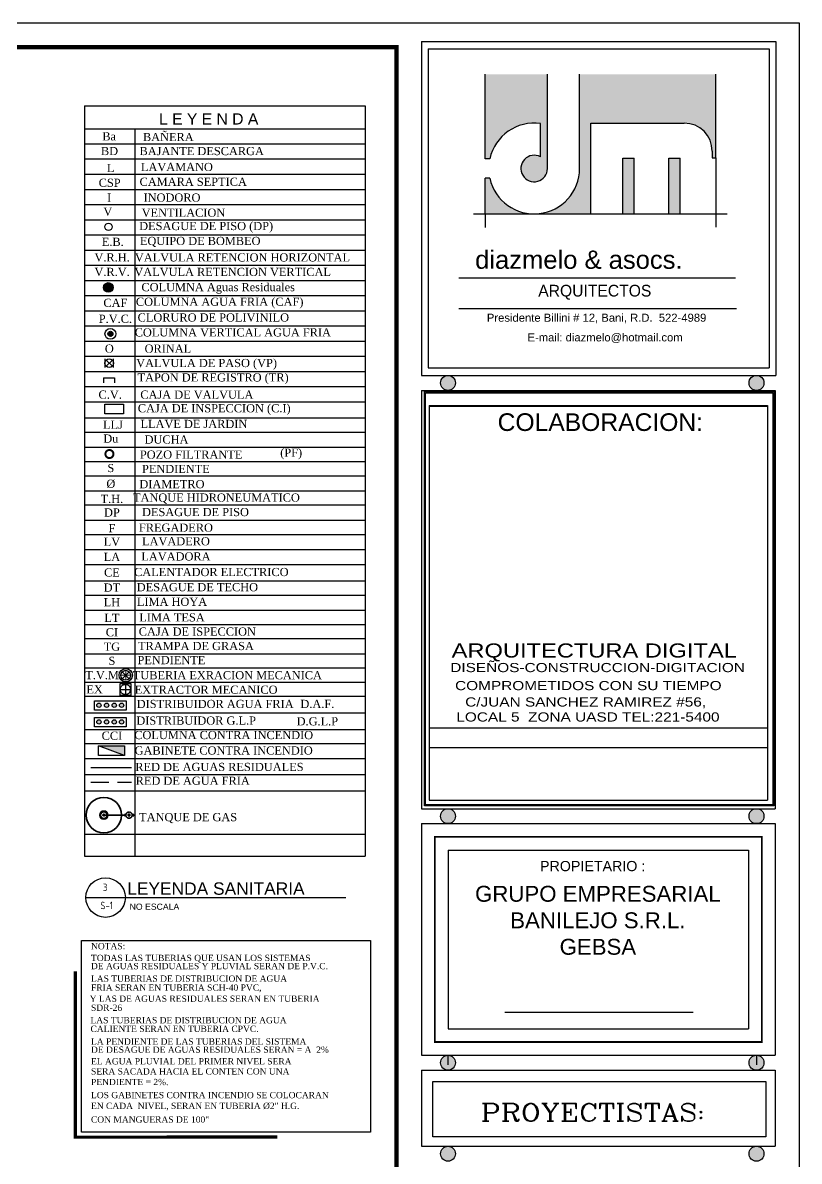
# Model space of a CAD drawing. Header units: feet. Extents: x 1019 to 2236, y -546 to 122.
# Drawn here: x 1104.94 to 1118.77, y -342.97 to -322.7 of the extents above; entities that cross this region are included whole.
import ezdxf
from ezdxf.enums import TextEntityAlignment as Align

# ---------------------------------------------------------------- set-up
doc = ezdxf.new("R2010")
doc.units = ezdxf.units.FT
doc.header["$LTSCALE"] = 0.05
doc.header["$MEASUREMENT"] = 0
doc.linetypes.add('ACAD_ISO14W100', pattern=[25.5, 12, -3, 0.5, -3, 0.5, -3, 0.5, -3])
doc.linetypes.add('HIDDEN', pattern=[9.525, 6.35, -3.175])
for name, color, linetype in [('2', 7, 'Continuous'), ('8', 7, 'Continuous'), ('AGUAS-N', 4, 'Continuous'), ('ANNOBJ', 2, 'Continuous'), ('HOJA', 7, 'Continuous'), ('LINEA-L', 3, 'Continuous'), ('MARCO', 1, 'Continuous'), ('TARGETA', 7, 'Continuous'), ('techo2', 3, 'Continuous'), ('TEXTO', 2, 'Continuous'), ('TEXTO1', 4, 'Continuous'), ('TEXTO2', 2, 'Continuous'), ('textos', 7, 'Continuous'), ('TEXXT', 2, 'Continuous'), ('VUELO', 8, 'HIDDEN')]:
    doc.layers.add(name, color=color, linetype=linetype)
doc.layers.add('CE-Hormigón-Muros Contención', color=250, linetype='Continuous', lineweight=0)
doc.layers.add('GAS', color=6, linetype='ACAD_ISO14W100', lineweight=35)
doc.styles.add('DAMIAN', font='arial.ttf', dxfattribs={"height": 0.12})
doc.styles.add('GDG', font='times.ttf', dxfattribs={"height": 0.15})
doc.styles.add('RD100', font='ARCHITXT.SHX', dxfattribs={"width": 0.9, "height": 0.125})
doc.styles.get("Standard").update_dxf_attribs({"font": 'arial.ttf'})
doc.styles.add('STYLE2', font='arial.ttf')
doc.styles.add('TITTEXTM', font='romanc.shx')
doc.linetypes.add('GAS_LINE', pattern='A,12.7,-5.08,["GAS",Standard,S=2.54,R=0,X=-2.54,Y=-1.27],-6.35', length=24.13)

# ---------------------------------------------------------------- blocks, each defined once
blk = doc.blocks.new('A$C6FFE63EF')
at = {"layer": 'TEXTO', "ltscale": 0.05}
h = blk.add_hatch(color=256, dxfattribs=at)
h.paths.add_polyline_path([(1.319, 2.87), (1.319, 2.479, 3.622679), (1.401, 2.342), (1.401, 3.449), (0.672, 3.449), (0.672, 2.457), (0.725, 2.457, -0.391497)])
h.paths.add_polyline_path([(1.246, 1.809, -0.351969), (0.725, 2.227), (0.672, 2.227), (0.672, 1.809)])
h.paths.add_polyline_path([(1.91, 2.875), (3.008, 2.875, -0.414214), (3.336, 2.547), (3.336, 2.466), (3.377, 2.466), (3.377, 3.449), (1.779, 3.449), (1.779, 2.342, -0.414214), (1.246, 1.809), (1.91, 1.809)])
h.paths.add_polyline_path([(2.418, 2.465), (2.287, 2.465), (2.287, 1.809), (2.418, 1.809)], flags=17)
h.paths.add_polyline_path([(2.959, 2.465), (2.828, 2.465), (2.828, 1.809), (2.959, 1.809)], flags=17)
for p, q in [((0.671, 2.456), (0.671, 3.448)), ((1.401, 2.341), (1.401, 3.448)), ((1.778, 2.341), (1.778, 3.448)), ((3.377, 2.465), (3.377, 3.448)), ((1.319, 2.479), (1.319, 2.869)), ((1.909, 1.808), (1.909, 2.874)), ((1.909, 2.874), (3.008, 2.874)), ((3.336, 2.546), (3.336, 2.465)), ((0.725, 2.456), (0.671, 2.456)), ((2.287, 1.808), (2.287, 2.464)), ((2.287, 2.464), (2.418, 2.464)), ((2.418, 1.808), (2.418, 2.464)), ((2.828, 1.808), (2.828, 2.464)), ((2.828, 2.464), (2.959, 2.464)), ((2.959, 1.808), (2.959, 2.464)), ((3.336, 2.465), (3.377, 2.465)), ((3.377, 2.465), (3.377, 1.653)), ((0.671, 1.808), (0.671, 2.227)), ((0.725, 2.227), (0.671, 2.227)), ((0.534, 1.808), (3.512, 1.808)), ((0.671, 1.808), (0.671, 1.647)), ((0.362, 1.057), (3.61, 1.057)), ((0.362, 0.698), (3.622, 0.698))]:
    blk.add_line(p, q, dxfattribs=at)
for centre, radius, start, end in [((1.245, 2.341), 0.533, 82.0412, 167.5619), ((3.008, 2.546), 0.328, 0, 90), ((1.245, 2.341), 0.156, 61.7263, 0), ((1.245, 2.341), 0.533, 192.4381, 0)]:
    blk.add_arc(centre, radius, start, end, dxfattribs=at)
at = {"layer": 'TEXTO', "ltscale": 0.3, "width": 13.01141, "attachment_point": 1}
for s, insert, char_height in [('{\\fSwis721 Blk BT|b0|i0|c0|p34;diazmelo & asocs.}', (0.552, 1.378), 0.21489), ('{\\fComic Sans MS|b0|i0|c0|p66;ARQUITECTOS}', (1.293, 0.975), 0.13753), ('{\\fArial|b0|i0|c0|p34;Presidente Billini # 12, Bani, R.D.  522-4989}', (0.69, 0.636), 0.09455), ('{\\fArial|b0|i0|c0|p34;E-mail: diazmelo@hotmail.com}', (1.167, 0.405), 0.09455)]:
    blk.add_mtext(s, dxfattribs=dict(at, insert=insert, char_height=char_height))

msp = doc.modelspace()

# ---------------------------------------------------------------- hatches: boundary and pattern name
at = {"layer": 'GAS'}
h = msp.add_hatch(color=256, dxfattribs=at)
h.dxf.hatch_style = 1
edge = h.paths.add_edge_path()
edge.add_arc((1106.388, -336.809), 0.0161, 0, 360)
h = msp.add_hatch(color=256, dxfattribs=at)
h.dxf.hatch_style = 1
edge = h.paths.add_edge_path()
edge.add_arc((1106.837, -336.809), 0.0161, 0, 360)
at = {"layer": 'techo2', "linetype": 'Continuous', "ltscale": 0.1}
h = msp.add_hatch(color=256, dxfattribs=at)
h.paths.add_polyline_path([(1106.338, -334.853, 1), (1106.261, -334.853, 1)])
h.paths.add_polyline_path([(1106.477, -334.853, 1), (1106.4, -334.853, 1)])
h.paths.add_polyline_path([(1106.612, -334.853, 1), (1106.536, -334.853, 1)])
h.paths.add_polyline_path([(1106.743, -334.853, 1), (1106.666, -334.853, 1)])
h = msp.add_hatch(color=256, dxfattribs=at)
h.paths.add_polyline_path([(1106.338, -335.15, 1), (1106.261, -335.15, 1)])
h.paths.add_polyline_path([(1106.477, -335.15, 1), (1106.4, -335.15, 1)])
h.paths.add_polyline_path([(1106.612, -335.15, 1), (1106.536, -335.15, 1)])
h.paths.add_polyline_path([(1106.743, -335.15, 1), (1106.666, -335.15, 1)])
msp.add_hatch(color=256, dxfattribs=at).paths.add_polyline_path([(1106.753, -335.573), (1106.292, -335.573), (1106.753, -335.75)])
at = {"layer": 'TEXTO'}
msp.add_hatch(color=256, dxfattribs=at).paths.add_polyline_path([(1106.552, -327.409, 1), (1106.383, -327.409, 1)])
h = msp.add_hatch(color=256, dxfattribs=at)
h.paths.add_polyline_path([(1106.397, -330.377, 1), (1106.578, -330.377, 1)])
h.paths.add_polyline_path([(1106.542, -330.377, -1), (1106.433, -330.377, -1)], flags=16)
at = {"layer": 'textos'}
h = msp.add_hatch(color=7, dxfattribs=at)
h.paths.add_polyline_path([(1112.65, -329.11, 1), (1112.384, -329.11, 1)])
h.paths.add_polyline_path([(1118.145, -329.11, 1), (1117.878, -329.11, 1)])
h = msp.add_hatch(color=7, dxfattribs=at)
h.paths.add_polyline_path([(1112.65, -336.828, 1), (1112.384, -336.828, 1)])
h.paths.add_polyline_path([(1118.145, -336.828, 1), (1117.878, -336.828, 1)])
h = msp.add_hatch(color=7, dxfattribs=at)
h.paths.add_polyline_path([(1112.517, -341.087, 1), (1112.517, -341.353, 1)])
h.paths.add_polyline_path([(1118.011, -341.087, 1), (1118.011, -341.353, 1)])
h = msp.add_hatch(color=7, dxfattribs=at)
h.paths.add_polyline_path([(1112.517, -342.708, 1), (1112.517, -342.974, 1)])
h.paths.add_polyline_path([(1118.011, -342.708, 1), (1118.011, -342.974, 1)])

# ---------------------------------------------------------------- linework, layer by layer
at = {"layer": '2', "color": 1, "linetype": 'Continuous'}
for p, q in [((1106.041, -324.177), (1111.039, -324.177)), ((1106.041, -324.177), (1106.041, -337.54)), ((1111.039, -324.177), (1111.039, -337.54)), ((1106.041, -324.582), (1111.039, -324.582)), ((1106.041, -324.852), (1111.039, -324.852)), ((1106.041, -325.122), (1111.039, -325.122)), ((1106.041, -325.393), (1111.039, -325.393)), ((1106.041, -325.663), (1111.039, -325.663)), ((1106.041, -325.933), (1111.039, -325.933)), ((1106.041, -326.203), (1111.039, -326.203)), ((1106.041, -326.474), (1111.039, -326.474)), ((1106.041, -326.744), (1111.039, -326.744)), ((1106.041, -327.014), (1111.039, -327.014)), ((1106.041, -327.284), (1111.039, -327.284)), ((1106.041, -327.555), (1111.039, -327.555)), ((1106.041, -327.825), (1111.039, -327.825)), ((1106.041, -328.095), (1111.039, -328.095)), ((1106.041, -328.365), (1111.039, -328.365)), ((1106.041, -328.636), (1111.039, -328.636)), ((1106.041, -328.906), (1111.039, -328.906)), ((1106.041, -329.176), (1111.039, -329.176)), ((1106.041, -329.446), (1111.039, -329.446)), ((1106.041, -329.734), (1111.039, -329.734)), ((1106.041, -329.987), (1111.039, -329.987)), ((1106.041, -330.257), (1111.039, -330.257)), ((1106.041, -330.51), (1111.039, -330.51)), ((1106.041, -330.763), (1111.039, -330.763)), ((1106.041, -331.033), (1111.039, -331.033)), ((1106.041, -331.285), (1111.039, -331.285)), ((1106.041, -331.556), (1111.039, -331.556)), ((1106.041, -331.808), (1111.039, -331.808)), ((1106.041, -332.078), (1111.039, -332.078)), ((1106.041, -332.348), (1111.039, -332.348)), ((1106.041, -332.636), (1111.039, -332.636)), ((1106.041, -332.889), (1111.039, -332.889)), ((1106.041, -333.159), (1111.039, -333.159)), ((1106.041, -333.412), (1111.039, -333.412)), ((1106.041, -333.665), (1111.039, -333.665)), ((1106.041, -333.935), (1111.039, -333.935)), ((1106.041, -334.187), (1111.039, -334.187)), ((1106.041, -334.44), (1111.039, -334.44)), ((1106.041, -334.693), (1111.039, -334.693)), ((1106.041, -334.99), (1111.039, -334.99)), ((1106.041, -335.287), (1111.039, -335.287)), ((1106.041, -335.531), (1111.039, -335.531)), ((1106.041, -335.801), (1111.039, -335.801)), ((1106.041, -336.088), (1111.039, -336.088)), ((1106.041, -336.088), (1111.039, -336.088)), ((1106.041, -336.376), (1111.039, -336.376)), ((1106.041, -337.15), (1111.039, -337.15)), ((1106.041, -337.54), (1111.039, -337.54))]:
    msp.add_line(p, q, dxfattribs=at)
at = {"layer": '8', "color": 1, "linetype": 'Continuous'}
msp.add_line((1106.942, -324.582), (1106.942, -337.54), dxfattribs=at)
at = {"layer": 'AGUAS-N', "color": 3, "linetype": 'HIDDEN', "ltscale": 5}
for p, q in [((1106.681, -334.571), (1106.863, -334.571)), ((1106.772, -334.48), (1106.772, -334.662))]:
    msp.add_line(p, q, dxfattribs=at)
msp.add_lwpolyline([(1106.678, -334.464), (1106.866, -334.464), (1106.866, -334.678), (1106.678, -334.678)], close=True, dxfattribs=at)
at = {"layer": 'AGUAS-N', "color": 6, "linetype": 'Continuous', "ltscale": 0.1}
for radius in [0.119, 0.0879]:
    msp.add_circle((1106.778, -334.318), radius, dxfattribs=at)
at = {"layer": 'AGUAS-N', "color": 3, "linetype": 'HIDDEN', "ltscale": 5}
msp.add_circle((1106.772, -334.571), 0.0913, dxfattribs=at)
at = {"layer": 'ANNOBJ', "ltscale": 0.05, "elevation": 12.252}
msp.add_lwpolyline([(1105.993, -339.042), (1111.136, -339.042), (1111.136, -342.454), (1105.993, -342.454)], close=True, dxfattribs=at)
at = {"layer": 'ANNOBJ', "ltscale": 0.05, "const_width": 0.0582, "elevation": 12.252}
msp.add_lwpolyline([(1105.881, -339.594), (1105.881, -342.546), (1109.477, -342.544)], dxfattribs=at)
at = {"layer": 'CE-Hormigón-Muros Contención', "linetype": 'Continuous', "ltscale": 0.1}
for p, q in [((1106.69, -334.318), (1106.866, -334.318)), ((1106.842, -334.257), (1106.715, -334.379)), ((1106.715, -334.257), (1106.842, -334.379)), ((1106.778, -334.23), (1106.778, -334.406))]:
    msp.add_line(p, q, dxfattribs=at)
at = {"layer": 'GAS', "linetype": 'GAS_LINE'}
msp.add_line((1106.388, -336.809), (1106.753, -336.809), dxfattribs=at)
at = {"layer": 'GAS'}
for points in [[(1106.783, -336.798), (1106.753, -336.798), (1106.753, -336.822), (1106.783, -336.822), (1106.783, -336.821)], [(1106.891, -336.798), (1106.921, -336.798), (1106.921, -336.822), (1106.891, -336.822), (1106.891, -336.821)]]:
    msp.add_lwpolyline(points, dxfattribs=at)
at = {"layer": 'GAS', "linetype": 'Continuous', "ltscale": 5}
for radius in [0.315, 0.0731, 0.06]:
    msp.add_circle((1106.388, -336.809), radius, dxfattribs=at)
at = {"layer": 'GAS'}
for centre, radius in [((1106.388, -336.809), 0.0161), ((1106.837, -336.809), 0.0555), ((1106.837, -336.809), 0.0161)]:
    msp.add_circle(centre, radius, dxfattribs=at)
at = {"layer": 'HOJA', "color": 17, "linetype": 'Continuous'}
for p, q in [((1112.18, -335.254), (1118.207, -335.254)), ((1112.18, -335.606), (1118.207, -335.606))]:
    msp.add_line(p, q, dxfattribs=at)
at = {"layer": 'LINEA-L'}
msp.add_line((1106.068, -338.278), (1110.697, -338.278), dxfattribs=at)
msp.add_circle((1106.419, -338.278), 0.352, dxfattribs=at)
at = {"layer": 'MARCO'}
msp.add_lwpolyline([(1054.272, -322.696), (1118.772, -322.696), (1118.772, -364.696), (1054.272, -364.696)], close=True, dxfattribs=at)
at = {"layer": 'MARCO', "const_width": 0.075}
msp.add_lwpolyline([(1111.6, -323.13), (1054.706, -323.13), (1054.706, -364.262), (1111.6, -364.262)], close=True, dxfattribs=at)
at = {"layer": 'TARGETA', "color": 3}
for p, q in [((1112.046, -323.027), (1118.353, -323.027)), ((1112.046, -323.027), (1112.046, -328.977)), ((1118.353, -323.027), (1118.353, -328.977)), ((1112.163, -323.159), (1118.236, -323.159)), ((1112.163, -323.159), (1112.163, -328.842)), ((1118.236, -323.159), (1118.236, -328.842)), ((1112.163, -328.842), (1118.218, -328.842)), ((1118.218, -328.842), (1118.236, -328.842)), ((1112.046, -328.977), (1118.353, -328.977)), ((1112.18, -329.51), (1112.18, -336.531)), ((1112.18, -329.51), (1118.207, -329.51)), ((1112.18, -329.523), (1112.18, -336.544)), ((1112.18, -329.523), (1118.207, -329.523)), ((1112.18, -329.523), (1112.18, -336.544)), ((1118.207, -329.51), (1118.207, -336.531)), ((1118.207, -329.523), (1118.207, -336.544)), ((1118.207, -329.523), (1118.207, -336.544)), ((1112.18, -336.544), (1118.207, -336.544)), ((1112.18, -336.544), (1118.207, -336.544)), ((1112.046, -336.961), (1118.341, -336.961)), ((1112.046, -336.961), (1112.046, -341.087)), ((1118.341, -336.961), (1118.341, -341.087)), ((1112.518, -337.433), (1117.869, -337.433)), ((1112.518, -337.433), (1112.518, -340.615)), ((1117.869, -337.433), (1117.869, -340.615)), ((1112.518, -340.615), (1117.869, -340.615)), ((1112.046, -341.087), (1118.341, -341.087)), ((1112.046, -341.353), (1112.046, -342.708)), ((1112.046, -341.353), (1118.341, -341.353)), ((1118.341, -341.353), (1118.341, -342.708)), ((1112.246, -342.538), (1112.246, -341.553)), ((1112.246, -341.553), (1118.178, -341.553)), ((1118.178, -341.553), (1118.178, -342.538)), ((1112.046, -342.708), (1118.341, -342.708)), ((1118.178, -342.538), (1112.246, -342.538))]:
    msp.add_line(p, q, dxfattribs=at)
at = {"layer": 'techo2', "linetype": 'Continuous', "ltscale": 0.1}
msp.add_line((1106.753, -335.75), (1106.292, -335.573), dxfattribs=at)
for points in [[(1106.22, -334.774), (1106.785, -334.774), (1106.785, -334.94), (1106.22, -334.94)], [(1106.22, -335.071), (1106.785, -335.071), (1106.785, -335.237), (1106.22, -335.237)], [(1106.292, -335.573), (1106.753, -335.573), (1106.753, -335.75), (1106.292, -335.75)]]:
    msp.add_lwpolyline(points, close=True, dxfattribs=at)
for centre in [(1106.3, -334.853), (1106.438, -334.853), (1106.574, -334.853), (1106.704, -334.853), (1106.3, -335.15), (1106.438, -335.15), (1106.574, -335.15), (1106.704, -335.15)]:
    msp.add_circle(centre, 0.0384, dxfattribs=at)
at = {"layer": 'TEXTO'}
for p, q in [((1106.458, -328.239), (1106.505, -328.192)), ((1106.464, -328.259), (1106.525, -328.198)), ((1106.476, -328.273), (1106.539, -328.21)), ((1106.493, -328.281), (1106.547, -328.227)), ((1106.52, -328.279), (1106.546, -328.254)), ((1106.407, -328.682), (1106.407, -328.837)), ((1106.43, -328.705), (1106.54, -328.815)), ((1106.43, -328.815), (1106.54, -328.705)), ((1106.562, -328.837), (1106.562, -328.682)), ((1106.382, -329.02), (1106.579, -329.02)), ((1106.382, -329.02), (1106.382, -329.107)), ((1106.579, -329.02), (1106.579, -329.107))]:
    msp.add_line(p, q, dxfattribs=at)
for centre, radius in [((1106.472, -326.331), 0.0659), ((1106.468, -327.409, 8.956), 0.0845), ((1106.504, -328.237), 0.0966), ((1106.504, -328.237), 0.0452), ((1106.485, -328.76), 0.0776)]:
    msp.add_circle(centre, radius, dxfattribs=at)
msp.add_3dface([(1106.403, -329.49), (1106.74, -329.49), (1106.74, -329.663), (1106.403, -329.663)], dxfattribs=at)
at = {"layer": 'textos', "color": 7}
for p, q in [((1112.046, -329.245), (1112.046, -336.695)), ((1112.046, -329.245), (1118.341, -329.245)), ((1112.046, -329.245), (1118.341, -329.245)), ((1112.046, -329.245), (1118.341, -329.245)), ((1112.097, -336.644), (1112.097, -329.265)), ((1112.097, -329.265), (1118.321, -329.265)), ((1112.117, -336.624), (1112.117, -329.285)), ((1112.117, -329.285), (1118.301, -329.285)), ((1118.301, -329.285), (1118.301, -336.624)), ((1118.321, -329.265), (1118.321, -336.644)), ((1118.341, -329.245), (1118.341, -336.695)), ((1118.301, -336.624), (1112.117, -336.624)), ((1112.046, -336.695), (1118.341, -336.695)), ((1118.321, -336.644), (1112.097, -336.644)), ((1112.046, -336.961), (1118.341, -336.961)), ((1112.517, -341.087), (1112.517, -341.255)), ((1118.011, -341.087), (1118.011, -341.255))]:
    msp.add_line(p, q, dxfattribs=at)
for centre in [(1112.517, -329.11), (1118.011, -329.11), (1112.517, -336.828), (1112.517, -336.828), (1118.011, -336.828), (1118.011, -336.828), (1112.517, -341.22), (1118.011, -341.22), (1112.517, -342.841), (1118.011, -342.841)]:
    msp.add_circle(centre, 0.133, dxfattribs=at)
at = {"layer": 'TEXXT'}
msp.add_line((1113.53, -340.318), (1116.884, -340.318), dxfattribs=at)
at = {"layer": 'TEXXT', "const_width": 0.0314}
msp.add_lwpolyline([(1112.282, -337.197), (1118.105, -337.197), (1118.105, -340.851), (1112.282, -340.851), (1112.282, -337.197)], dxfattribs=at)
at = {"layer": 'VUELO', "color": 20, "linetype": 'Continuous'}
msp.add_line((1106.157, -335.962, -31.807), (1106.88, -335.962, -31.807), dxfattribs=at)
at = {"layer": 'VUELO', "color": 8, "linetype": 'HIDDEN'}
msp.add_line((1106.157, -336.222, -31.807), (1106.88, -336.222, -31.807), dxfattribs=at)

# ---------------------------------------------------------------- block references
at = {"xscale": 1.516622773005782, "yscale": 1.516622773005782, "zscale": 1.516622773005782}
msp.add_blockref('A$C6FFE63EF', (1112.163, -328.842), dxfattribs=at)

# ---------------------------------------------------------------- texts
at = {"layer": 'TEXTO', "style": 'GDG'}
for s, height, p in [('Ba', 0.1454, (1106.483, -324.72)), ('BAÑERA', 0.1454, (1107.536, -324.711)), ('BD', 0.1454, (1106.489, -324.981)), ('BAJANTE DESCARGA', 0.14542, (1108.131, -324.981)), ('L', 0.145, (1106.509, -325.282)), ('LAVAMANO', 0.1454, (1107.689, -325.265)), ('CSP', 0.1454, (1106.492, -325.546)), ('CAMARA SEPTICA', 0.14542, (1107.98, -325.528)), ('I', 0.145, (1106.483, -325.809)), ('INODORO', 0.1454, (1107.602, -325.809)), ('V', 0.145, (1106.459, -326.061)), ('VENTILACION', 0.14542, (1107.806, -326.079)), ('DESAGUE DE PISO (DP)', 0.14542, (1108.21, -326.335)), ('E.B.', 0.1454, (1106.547, -326.599)), ('EQUIPO DE BOMBEO', 0.14542, (1108.104, -326.599)), ('V.R.H.', 0.1454, (1106.535, -326.876)), ('VALVULA RETENCION HORIZONTAL', 0.14542, (1108.856, -326.876)), ('V.R.V.', 0.1454, (1106.535, -327.134)), ('VALVULA RETENCION VERTICAL', 0.14542, (1108.682, -327.134)), ('COLUMNA Aguas Residuales', 0.14542, (1108.424, -327.424)), (' CAF ', 0.1454, (1106.594, -327.684)), ('COLUMNA AGUA FRIA (CAF)', 0.14542, (1108.451, -327.684)), ('P.V.C.', 0.1454, (1106.594, -327.969)), ('CLORURO DE POLIVINILO', 0.14542, (1108.338, -327.946)), ('COLUMNA VERTICAL AGUA FRIA', 0.14542, (1108.685, -328.211)), ('O          ORINAL', 0.14542, (1107.175, -328.5)), ('VALVULA DE PASO (VP)', 0.14542, (1108.218, -328.775)), ('TAPON DE REGISTRO (TR)', 0.14542, (1108.334, -329.032)), ('C.V.      CAJA DE VALVULA', 0.14542, (1107.672, -329.32)), ('CAJA DE INSPECCION (C.I)', 0.14542, (1108.354, -329.581)), ('LLJ', 0.1454, (1106.551, -329.855)), ('LLAVE DE JARDIN', 0.14542, (1107.992, -329.842)), ('Du', 0.1454, (1106.513, -330.103)), ('DUCHA', 0.1454, (1107.504, -330.119)), ('POZO FILTRANTE', 0.14542, (1107.942, -330.388)), ('(PF)', 0.1454, (1109.724, -330.372)), ('S', 0.145, (1106.513, -330.627)), ('PENDIENTE', 0.1454, (1107.671, -330.643)), ('%%C', 0.1454, (1106.513, -330.907)), ('DIAMETRO', 0.1454, (1107.601, -330.914)), ('T.H.', 0.1454, (1106.532, -331.178)), ('TANQUE HIDRONEUMATICO', 0.14542, (1108.393, -331.17)), ('DP', 0.1454, (1106.532, -331.419)), ('DESAGUE DE PISO', 0.14542, (1108.02, -331.411)), ('F', 0.145, (1106.532, -331.697)), ('FREGADERO', 0.1454, (1107.672, -331.689)), ('LV', 0.1454, (1106.532, -331.94)), ('LAVADERO', 0.1454, (1107.672, -331.932)), ('LA', 0.1454, (1106.532, -332.209)), ('LAVADORA', 0.1454, (1107.672, -332.202)), ('CE', 0.1454, (1106.532, -332.487)), ('CALENTADOR ELECTRICO', 0.14542, (1108.302, -332.479)), ('DT', 0.1454, (1106.532, -332.756)), ('DESAGUE DE TECHO', 0.14542, (1108.054, -332.749)), ('LH', 0.1454, (1106.532, -333.017)), ('LIMA HOYA', 0.1454, (1107.602, -333.009)), ('LT', 0.1454, (1106.532, -333.295)), ('LIMA TESA', 0.1454, (1107.602, -333.287)), ('CI', 0.1454, (1106.532, -333.552)), ('CAJA DE ISPECCION', 0.14542, (1108.053, -333.54, 24.467)), ('TG', 0.1454, (1106.532, -333.809)), ('TRAMPA DE GRASA', 0.14542, (1108.029, -333.797, 24.467)), ('S', 0.145, (1106.532, -334.061)), ('PENDIENTE', 0.1454, (1107.591, -334.048, 24.467)), ('T.V.M', 0.1454, (1106.357, -334.317)), ('TUBERIA EXRACION MECANICA', 0.14542, (1108.588, -334.317)), ('EX', 0.1454, (1106.223, -334.57)), ('EXTRACTOR MECANICO', 0.14542, (1108.209, -334.576, 24.467)), ('DISTRIBUIDOR AGUA FRIA', 0.14542, (1108.371, -334.829, 24.467)), ('D.A.F.', 0.1454, (1110.191, -334.829, 24.467)), ('DISTRIBUIDOR G.L.P ', 0.14542, (1108.06, -335.126, 24.467)), ('D.G.L.P', 0.1454, (1110.191, -335.139, 24.467)), ('CCI', 0.1454, (1106.532, -335.395)), ('COLUMNA CONTRA INCENDIO', 0.14542, (1108.522, -335.383, 24.467)), ('GABINETE CONTRA INCENDIO', 0.14542, (1108.522, -335.658, 24.467)), ('RED DE AGUAS RESIDUALES', 0.14542, (1108.447, -335.951)), ('RED DE AGUA FRIA', 0.14542, (1107.971, -336.197)), ('TANQUE DE GAS', 0.14542, (1107.889, -336.862))]:
    msp.add_text(s, height=height, dxfattribs=at).set_placement(p, align=Align.MIDDLE)
at = {"layer": 'TEXTO', "style": 'RD100'}
for s, height, p in [('3', 0.133, (1106.412, -338.161)), ('S-1', 0.1327, (1106.438, -338.485))]:
    msp.add_text(s, height=height, dxfattribs=at).set_placement(p, align=Align.CENTER)
at = {"layer": 'TEXTO', "style": 'GDG'}
for s, height, p in [('NOTAS:', 0.112, (1106.159, -339.087)), ('TODAS LAS TUBERIAS QUE USAN LOS SISTEMAS  ', 0.11203, (1106.159, -339.297)), ('DE AGUAS RESIDUALES Y PLUVIAL SERAN DE P.V.C.', 0.11203, (1106.159, -339.442)), ('LAS TUBERIAS DE DISTRIBUCION DE AGUA  ', 0.11203, (1106.159, -339.665)), ('FRIA SERAN EN TUBERIA SCH-40 PVC, ', 0.11203, (1106.159, -339.825)), ('Y LAS DE AGUAS RESIDUALES SERAN EN TUBERIA  ', 0.11203, (1106.136, -340.023)), ('  SDR-26', 0.112, (1106.075, -340.184)), ('LAS TUBERIAS DE DISTRIBUCION DE AGUA  ', 0.11203, (1106.15, -340.406)), ('CALIENTE SERAN EN TUBERIA CPVC. ', 0.11203, (1106.15, -340.56)), ('LA PENDIENTE DE LAS TUBERIAS DEL SISTEMA', 0.11203, (1106.159, -340.786)), ('DE DESAGUE DE AGUAS RESIDUALES SERAN = A  2%%%', 0.11203, (1106.159, -340.931)), ('EL AGUA PLUVIAL DEL PRIMER NIVEL SERA ', 0.11203, (1106.159, -341.138)), ('SERA SACADA HACIA EL CONTEN CON UNA', 0.11203, (1106.159, -341.318)), ('PENDIENTE = 2%%%.', 0.11203, (1106.159, -341.507)), ('LOS GABINETES CONTRA INCENDIO SE COLOCARAN', 0.11203, (1106.159, -341.74)), ('EN CADA  NIVEL, SERAN EN TUBERIA %%C2" H.G.', 0.11203, (1106.159, -341.932)), ('CON MANGUERAS DE 100" ', 0.11203, (1106.159, -342.175))]:
    msp.add_text(s, height=height, dxfattribs=at).set_placement(p, align=Align.TOP_LEFT)
at = {"layer": 'TEXTO1', "style": 'STYLE2'}
msp.add_text('LEYENDA SANITARIA', height=0.22124, dxfattribs=at).set_placement((1106.804, -338.228))
at = {"layer": 'TEXTO2', "insert": (1106.847, -338.385), "char_height": 0.11062, "attachment_point": 1, "style": 'STYLE2'}
msp.add_mtext('NO ESCALA  ', dxfattribs=at)
at = {"layer": 'textos', "color": 7, "style": 'DAMIAN'}
msp.add_text('L E Y E N D A', height=0.19982, dxfattribs=at).set_placement((1108.255, -324.408), align=Align.MIDDLE)
at = {"layer": 'textos', "color": 7, "width": 1.2}
for s, height, style, p in [('ARQUITECTURA DIGITAL', 0.25136, 'DAMIAN', (1112.582, -333.751)), ('DISEÑOS-CONSTRUCCION-DIGITACION', 0.16338, 'DAMIAN', (1112.557, -334.099)), ('COMPROMETIDOS CON SU TIEMPO', 0.16338, 'DAMIAN', (1112.643, -334.42)), ('C/JUAN SANCHEZ RAMIREZ #56,  ', 0.16338, 'DAMIAN', (1112.823, -334.712)), ('LOCAL 5  ZONA UASD TEL:221-5400', 0.16338, 'DAMIAN', (1112.665, -334.979)), ('PROYECTISTAS:', 0.31511, 'TITTEXTM', (1113.1, -341.948))]:
    msp.add_text(s, height=height, dxfattribs=dict(at, style=style)).set_placement(p, align=Align.TOP_LEFT)
at = {"layer": 'textos', "color": 7, "style": 'DAMIAN'}
for s, insert, char_height, width, attachment_point in [('COLABORACION:', (1113.401, -329.652), 0.3142, 5.80704, 1), ('PROPIETARIO :', (1114.156, -337.626), 0.18158, 4.19495, 1), ('GRUPO EMPRESARIAL\\PBANILEJO S.R.L.\\PGEBSA', (1115.186, -338.069), 0.2832, 6.54268, 2)]:
    msp.add_mtext(s, dxfattribs=dict(at, insert=insert, char_height=char_height, width=width, attachment_point=attachment_point))

doc.saveas('drawing.dxf')
